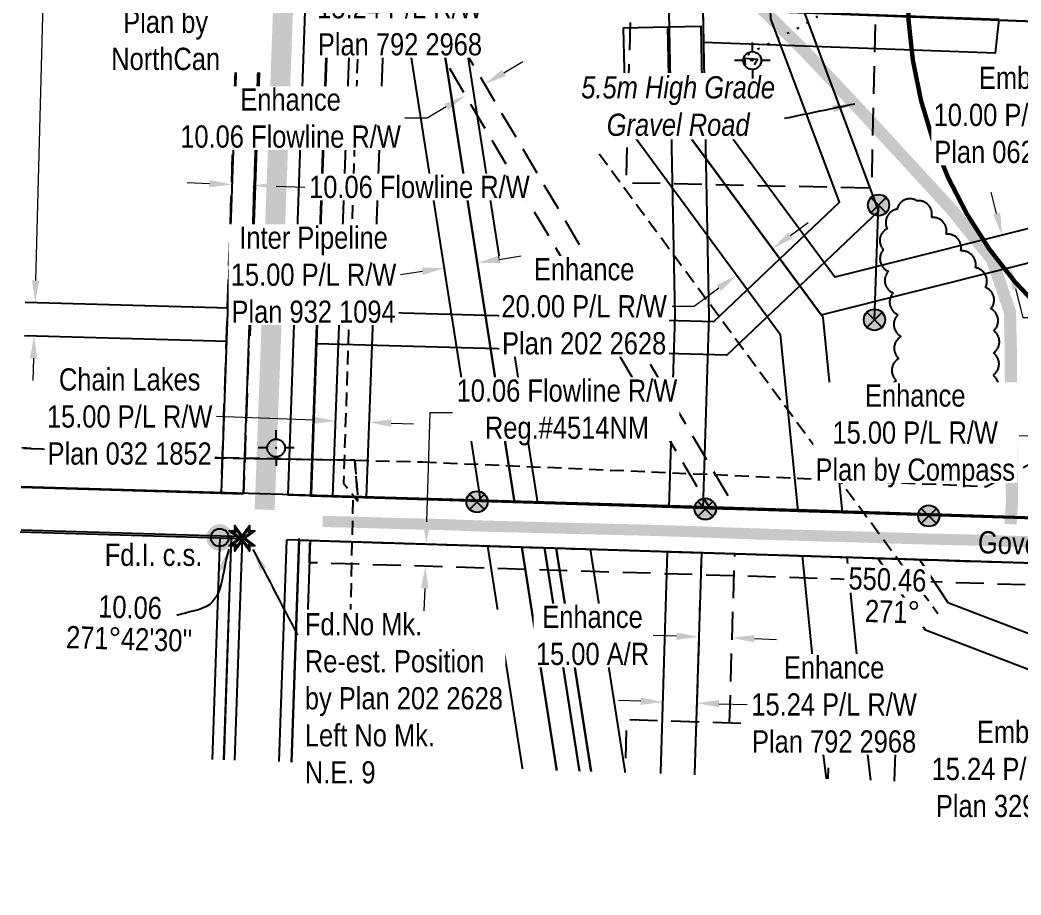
# Model space of a CAD drawing. Extents: x 337584 to 348172, y 5811293 to 5815472.
# Drawn here: x 337596.8 to 338047.3, y 5811838.6 to 5812232.4 of the extents above; entities that cross this region are included whole.
import ezdxf
from ezdxf.enums import TextEntityAlignment as Align

# ---------------------------------------------------------------- set-up
doc = ezdxf.new("R2010")
doc.units = 0
doc.header["$LTSCALE"] = 5
doc.header["$PDSIZE"] = 0.5
for name, pattern in [('0', [1, 1, 0]), ('foc-ACCESSROAD', [3.75, 2.5, -1.25]), ('foc-BUFFER', [16.75, 15, -1.75]), ('foc-DOT', [1, 0.2, -0.8]), ('foc-FLOWLINE', [3.75, 2.5, -1.25]), ('POWERLINE5', [7.8, 2.4, -0.6, 0.6, -0.6, 0.6, -0.6, 2.4]), ('UG_PIPE', [1.875, 1.25, -0.625])]:
    doc.linetypes.add(name, pattern=pattern)
doc.layers.get('Defpoints').update_dxf_attribs({"color": 9})
for name, color, linetype in [('ABADATA-DRILL', 8, 'foc-DOT'), ('AS-FENCE', 48, 'foc-FENCE'), ('AS-PIPE-UG', 44, 'UG_PIPE'), ('AS-POWER', 104, 'foc-POWER'), ('AS-POWER-EXISTING', 72, 'POWERLINE5'), ('AS-ROADS', 254, 'Continuous'), ('AS-TELEPHONE', 224, 'foc-TEL'), ('AS-TELUS', 224, 'foc-TEL'), ('AUX-BUFFER', 7, 'foc-BUFFER'), ('C-AR', 13, 'foc-ACCESSROAD'), ('C-FLOWLINE', 13, 'foc-FLOWLINE'), ('C-RW', 13, 'Continuous'), ('C-WS', 13, 'foc-ACCESSROAD'), ('F-FLOWLINE', 190, 'foc-FLOWLINE'), ('F-RW', 190, 'Continuous'), ('F-WS-S', 190, 'Continuous'), ('L-BD', 7, 'Continuous'), ('L-MON', 1, 'Continuous'), ('L-MON-T', 1, 'Continuous'), ('L-ROAD-T', 7, 'Continuous'), ('L-SEC', 7, 'Continuous'), ('L-TITLEDB', 4, 'Continuous'), ('T-BUSH', 110, '0')]:
    doc.layers.add(name, color=color, linetype=linetype)
for name, color, linetype, lineweight in [('C-AR-T', 13, 'Continuous', 9), ('C-FLOWLINE-T', 13, 'Continuous', 9), ('C-RW-T', 13, 'Continuous', 9), ('F-FLOWLINE-T', 190, 'Continuous', 9), ('F-RW-T', 190, 'Continuous', 9), ('T-TEXT', 48, 'Continuous', 18)]:
    doc.layers.add(name, color=color, linetype=linetype, lineweight=lineweight)
doc.layers.add('locations_84f590c8-2a82-4', color=7, linetype='Continuous', plot=False)
doc.styles.add('80CG', font='ARIALN.TTF', dxfattribs={"height": 10})
doc.styles.add('80L', font='ARIALN.TTF', dxfattribs={"height": 10})
doc.styles.add('foc-LtypeFont', font='ARIALN.TTF', dxfattribs={"height": 7.35})
doc.styles.add('MtXpl_Arial_Narrow', font='ARIALNI.TTF')
doc.linetypes.add('foc-FENCE', pattern='A,10,-1,["X",foc-LtypeFont,S=0.2,R=0,X=-0.625,Y=-0.75],-1.24', length=12.24)
doc.linetypes.add('foc-POWER', pattern='A,6,-1,["P",foc-LtypeFont,S=0.2,R=0,X=-0.625,Y=-0.75],-1.24,4', length=12.24)
doc.linetypes.add('foc-POWER-NOLINE', pattern='A,0,-4,["P",foc-LtypeFont,S=0.2,R=0,X=-0.625,Y=-0.75],-8.24', length=12.24)
doc.linetypes.add('foc-TEL', pattern='A,2,-1,["T",foc-LtypeFont,S=0.2,R=0,X=-0.425,Y=-0.75],-1.24,8', length=12.24)
doc.linetypes.add('foc-TEL-NOLINE', pattern='A,0,-2,["T",foc-LtypeFont,S=0.2,R=0,X=-0.425,Y=-0.75],-10.24', length=12.24)
doc.dimstyles.new('Compass 5 000', dxfattribs={"dimscale": 5, "dimtxt": 9, "dimasz": 2, "dimexe": 0.2, "dimexo": 0.0625, "dimgap": 0.5, "dimtad": 0, "dimtih": 1, "dimtoh": 1, "dimzin": 0, "dimdsep": 46, "dimtxsty": '80CG', "dimcen": 0.1, "dimse1": 1, "dimse2": 1, "dimclrd": 256, "dimclrt": 256, "dimaunit": 1, "dimadec": 4, "dimazin": 0, "dimtfac": 0.06, "dimtofl": 0, "dimtmove": 0, "dimatfit": 1, "dimfxl": 0.2, "dimtolj": 1, "dimtzin": 0, "dimlwd": -1, "dimarcsym": 0})

# ---------------------------------------------------------------- blocks, each defined once
blk = doc.blocks.new('POWERPOLE')
h = blk.add_hatch(color=255)
edge = h.paths.add_edge_path()
edge.add_arc((0, 0), 0.96, 0, 360)
at = {"linetype": 'Continuous'}
for p, q in [((0.679, -0.679), (-0.679, 0.679)), ((-0.679, -0.679), (0.679, 0.679))]:
    blk.add_line(p, q, dxfattribs=at)
blk.add_circle((0, 0), 0.96, dxfattribs=at)
blk = doc.blocks.new('*D389')
at = {"layer": 'C-AR-T', "transparency": 16777216}
for p, q in [((337892.32, 5811955.01), (337881.76, 5811955.34)), ((337927.3, 5811953.93), (337937.3, 5811953.62))]:
    blk.add_line(p, q, dxfattribs=at)
for points in [[(337892.37, 5811956.68), (337892.27, 5811953.35), (337902.32, 5811954.7)], [(337927.36, 5811955.6), (337927.25, 5811952.26), (337917.31, 5811954.24)]]:
    blk.add_solid(points, dxfattribs=at)
at = {"layer": 'Defpoints', "color": 0, "transparency": 16777216}
for p in [(337917.31, 5811954.24), (337902.02, 5811945.09), (337917.01, 5811944.62)]:
    blk.add_point(p, dxfattribs=at)
at = {"layer": 'C-AR-T', "transparency": 16777216, "insert": (337854.47, 5811955.34), "char_height": 10, "attachment_point": 5, "style": '80CG', "bg_fill": 3, "box_fill_scale": 1.1, "bg_fill_color": 256, "bg_fill_true_color": 13158600, "bg_fill_transparency": 0}
blk.add_mtext('\\A1;Enhance\\P15.00 A/R', dxfattribs=at)
blk = doc.blocks.new('*D392')
at = {"layer": 'C-FLOWLINE-T', "transparency": 16777216}
for p, q in [((337814.53, 5812208.58), (337823.14, 5812213.68)), ((337788.66, 5812193.28), (337780.05, 5812188.19)), ((337780.05, 5812188.19), (337770.05, 5812188.19))]:
    blk.add_line(p, q, dxfattribs=at)
for points in [[(337813.69, 5812210.02), (337815.38, 5812207.15), (337805.93, 5812203.49)], [(337787.81, 5812194.72), (337789.51, 5812191.85), (337797.27, 5812198.37)]]:
    blk.add_solid(points, dxfattribs=at)
at = {"layer": 'Defpoints', "color": 0, "transparency": 16777216}
for p in [(337797.27, 5812198.37), (337821.45, 5812177.24), (337812.79, 5812172.12)]:
    blk.add_point(p, dxfattribs=at)
at = {"layer": 'C-FLOWLINE-T', "transparency": 16777216, "insert": (337718.56, 5812188.19), "char_height": 10, "attachment_point": 5, "style": '80CG', "bg_fill": 3, "box_fill_scale": 1.1, "bg_fill_color": 256, "bg_fill_true_color": 13158600, "bg_fill_transparency": 0}
blk.add_mtext('\\A1;Enhance\\P10.06 Flowline R/W', dxfattribs=at)
blk = doc.blocks.new('*D401')
at = {"layer": 'C-RW-T', "transparency": 16777216}
for p, q in [((337878.83, 5812239.49), (337806.88, 5812238.05)), ((337914.03, 5812240.19), (337924.03, 5812240.39))]:
    blk.add_line(p, q, dxfattribs=at)
for points in [[(337878.8, 5812241.15), (337878.86, 5812237.82), (337888.83, 5812239.69)], [(337914, 5812241.86), (337914.06, 5812238.52), (337904.03, 5812239.99)]]:
    blk.add_solid(points, dxfattribs=at)
at = {"layer": 'Defpoints', "color": 0, "transparency": 16777216}
for p in [(337888.83, 5812239.69), (337890.76, 5812143.4), (337905.96, 5812143.7)]:
    blk.add_point(p, dxfattribs=at)
at = {"layer": 'C-RW-T', "transparency": 16777216, "insert": (337767.8, 5812238.05), "char_height": 10, "attachment_point": 5, "style": '80CG', "bg_fill": 3, "box_fill_scale": 1.1, "bg_fill_color": 256, "bg_fill_true_color": 13158600, "bg_fill_transparency": 0}
blk.add_mtext('\\A1;Enhance\\P15.24 P/L R/W\\PPlan 792 2968', dxfattribs=at)
blk = doc.blocks.new('*D402')
at = {"layer": 'C-RW-T', "transparency": 16777216}
for p, q in [((337943.5, 5812135.35), (337951.55, 5812141.29)), ((337911.31, 5812111.62), (337900.24, 5812103.47)), ((337900.24, 5812103.47), (337890.24, 5812103.47))]:
    blk.add_line(p, q, dxfattribs=at)
for points in [[(337942.51, 5812136.69), (337944.49, 5812134.01), (337935.45, 5812129.42)], [(337910.32, 5812112.96), (337912.3, 5812110.28), (337919.36, 5812117.55)]]:
    blk.add_solid(points, dxfattribs=at)
at = {"layer": 'Defpoints', "color": 0, "transparency": 16777216}
for p in [(337930.74, 5812135.8), (337935.45, 5812129.42), (337914.65, 5812123.94)]:
    blk.add_point(p, dxfattribs=at)
at = {"layer": 'C-RW-T', "transparency": 16777216, "insert": (337850.7, 5812103.47), "char_height": 10, "attachment_point": 5, "style": '80CG', "bg_fill": 3, "box_fill_scale": 1.1, "bg_fill_color": 256, "bg_fill_true_color": 13158600, "bg_fill_transparency": 0}
blk.add_mtext('\\A1;Enhance\\P20.00 P/L R/W\\PPlan 202 2628', dxfattribs=at)
blk = doc.blocks.new('*D403')
at = {"layer": 'C-RW-T', "transparency": 16777216}
for p, q in [((337876.17, 5811925.74), (337866.17, 5811926.05)), ((337911.39, 5811924.64), (337924.11, 5811924.25))]:
    blk.add_line(p, q, dxfattribs=at)
for points in [[(337876.22, 5811927.41), (337876.12, 5811924.07), (337886.16, 5811925.43)], [(337911.45, 5811926.31), (337911.34, 5811922.98), (337901.4, 5811924.95)]]:
    blk.add_solid(points, dxfattribs=at)
at = {"layer": 'Defpoints', "color": 0, "transparency": 16777216}
for p in [(337886.16, 5811925.43), (337884.6, 5811875.09), (337899.83, 5811874.61)]:
    blk.add_point(p, dxfattribs=at)
at = {"layer": 'C-RW-T', "transparency": 16777216, "insert": (337963.2, 5811924.25), "char_height": 10, "attachment_point": 5, "style": '80CG', "bg_fill": 3, "box_fill_scale": 1.1, "bg_fill_color": 256, "bg_fill_true_color": 13158600, "bg_fill_transparency": 0}
blk.add_mtext('\\A1;Enhance\\P15.24 P/L R/W\\PPlan 792 2968', dxfattribs=at)
blk = doc.blocks.new('*D405')
at = {"layer": 'C-RW-T', "transparency": 16777216}
for p, q in [((338036.34, 5812145.26), (338033.9, 5812154.96)), ((338044.86, 5812111.32), (338048.1, 5812098.41)), ((338048.1, 5812098.41), (338058.1, 5812098.41))]:
    blk.add_line(p, q, dxfattribs=at)
for points in [[(338037.96, 5812145.67), (338034.72, 5812144.86), (338038.77, 5812135.56)], [(338046.48, 5812111.73), (338043.25, 5812110.91), (338042.43, 5812121.02)]]:
    blk.add_solid(points, dxfattribs=at)
at = {"layer": 'Defpoints', "color": 0, "transparency": 16777216}
for p in [(338038.77, 5812135.56), (338045.71, 5812137.31), (338049.36, 5812122.76)]:
    blk.add_point(p, dxfattribs=at)
at = {"layer": 'C-RW-T', "transparency": 16777216, "insert": (338104.83, 5812098.41), "char_height": 10, "attachment_point": 5, "style": '80CG', "bg_fill": 3, "box_fill_scale": 1.1, "bg_fill_color": 256, "bg_fill_true_color": 13158600, "bg_fill_transparency": 0}
blk.add_mtext('\\A1;Enhance\\P15.00 P/L R/W\\PPlan by Compass', dxfattribs=at)
blk = doc.blocks.new('*D410')
at = {"layer": 'Defpoints', "color": 0, "transparency": 16777216}
for p in [(337777.24, 5811996.62), (337779.57, 5811996.55), (337776.92, 5811986.57)]:
    blk.add_point(p, dxfattribs=at)
at = {"layer": 'F-FLOWLINE-T', "transparency": 16777216}
for p, q in [((337779.89, 5812006.54), (337781.46, 5812055.73)), ((337781.46, 5812055.73), (337791.46, 5812055.73)), ((337778.93, 5811976.5), (337778.61, 5811966.5))]:
    blk.add_line(p, q, dxfattribs=at)
for points in [[(337778.23, 5812006.6), (337781.56, 5812006.49), (337779.57, 5811996.55)], [(337777.27, 5811976.55), (337780.6, 5811976.45), (337779.25, 5811986.49)]]:
    blk.add_solid(points, dxfattribs=at)
at = {"layer": 'F-FLOWLINE-T', "transparency": 16777216, "insert": (337842.96, 5812055.73), "char_height": 10, "attachment_point": 5, "style": '80CG', "bg_fill": 3, "box_fill_scale": 1.1, "bg_fill_color": 256, "bg_fill_true_color": 13158600, "bg_fill_transparency": 0}
blk.add_mtext('\\A1;10.06 Flowline R/W\\PReg.#4514NM', dxfattribs=at)
blk = doc.blocks.new('*D411')
at = {"layer": 'Defpoints', "color": 0, "transparency": 16777216}
for p in [(337692.05, 5812158.35), (337691.4, 5812139.84), (337701.45, 5812139.49)]:
    blk.add_point(p, dxfattribs=at)
at = {"layer": 'F-FLOWLINE-T', "transparency": 16777216}
for p, q in [((337682.05, 5812158.7), (337672.06, 5812159.05)), ((337712.1, 5812157.64), (337725.05, 5812157.19))]:
    blk.add_line(p, q, dxfattribs=at)
for points in [[(337682.11, 5812160.36), (337682, 5812157.03), (337692.05, 5812158.35)], [(337712.15, 5812159.31), (337712.04, 5812155.98), (337702.1, 5812157.99)]]:
    blk.add_solid(points, dxfattribs=at)
at = {"layer": 'F-FLOWLINE-T', "transparency": 16777216, "insert": (337776.55, 5812157.19), "char_height": 10, "attachment_point": 5, "style": '80CG', "bg_fill": 3, "box_fill_scale": 1.1, "bg_fill_color": 256, "bg_fill_true_color": 13158600, "bg_fill_transparency": 0}
blk.add_mtext('\\A1;10.06 Flowline R/W', dxfattribs=at)
blk = doc.blocks.new('*D412')
at = {"layer": 'C-RW-T', "transparency": 16777216}
for p, q in [((338071.86, 5812044.35), (338046.44, 5812045.18)), ((338106.84, 5812043.21), (338116.83, 5812042.89))]:
    blk.add_line(p, q, dxfattribs=at)
for points in [[(338071.91, 5812046.02), (338071.8, 5812042.68), (338081.85, 5812044.03)], [(338106.89, 5812044.88), (338106.78, 5812041.55), (338096.84, 5812043.54)]]:
    blk.add_solid(points, dxfattribs=at)
at = {"layer": 'Defpoints', "color": 0, "transparency": 16777216}
for p in [(338083.93, 5812107.96), (338098.92, 5812107.47), (338081.85, 5812044.03)]:
    blk.add_point(p, dxfattribs=at)
at = {"layer": 'C-RW-T', "transparency": 16777216, "insert": (337999.71, 5812045.18), "char_height": 10, "attachment_point": 5, "style": '80CG', "bg_fill": 3, "box_fill_scale": 1.1, "bg_fill_color": 256, "bg_fill_true_color": 13158600, "bg_fill_transparency": 0}
blk.add_mtext('\\A1;Enhance\\P15.00 P/L R/W\\PPlan by Compass', dxfattribs=at)
blk = doc.blocks.new('*D413')
at = {"layer": 'Defpoints', "color": 0, "transparency": 16777216}
for p in [(337744.47, 5812201.78), (337759.47, 5812201.23), (337753.9, 5812051.31)]:
    blk.add_point(p, dxfattribs=at)
at = {"layer": 'F-RW-T', "transparency": 16777216}
for p, q in [((337728.91, 5812052.24), (337685.24, 5812053.86)), ((337763.89, 5812050.94), (337773.89, 5812050.57))]:
    blk.add_line(p, q, dxfattribs=at)
for points in [[(337728.97, 5812053.9), (337728.85, 5812050.57), (337738.9, 5812051.87)], [(337763.95, 5812052.6), (337763.83, 5812049.27), (337753.9, 5812051.31)]]:
    blk.add_solid(points, dxfattribs=at)
at = {"layer": 'F-RW-T', "transparency": 16777216, "insert": (337646.15, 5812053.86), "char_height": 10, "attachment_point": 5, "style": '80CG', "bg_fill": 3, "box_fill_scale": 1.1, "bg_fill_color": 256, "bg_fill_true_color": 13158600, "bg_fill_transparency": 0}
blk.add_mtext('\\A1;Chain Lakes\\P15.00 P/L R/W\\PPlan 032 1852', dxfattribs=at)
blk = doc.blocks.new('*D425')
at = {"layer": 'Defpoints', "color": 0, "transparency": 16777216}
for p in [(337857.47, 5812098.16), (337603.16, 5812090.13), (337857.06, 5812083.17)]:
    blk.add_point(p, dxfattribs=at)
at = {"layer": 'F-RW-T', "transparency": 16777216}
for p, q in [((337603.84, 5812115.12), (337607.26, 5812239.82)), ((337607.26, 5812239.82), (337617.26, 5812239.82)), ((337602.88, 5812080.14), (337602.61, 5812070.14))]:
    blk.add_line(p, q, dxfattribs=at)
for points in [[(337602.18, 5812115.17), (337605.51, 5812115.08), (337603.57, 5812105.13)], [(337601.22, 5812080.18), (337604.55, 5812080.09), (337603.16, 5812090.13)]]:
    blk.add_solid(points, dxfattribs=at)
at = {"layer": 'F-RW-T', "transparency": 16777216, "insert": (337662.35, 5812239.82), "char_height": 10, "attachment_point": 5, "style": '80CG', "bg_fill": 3, "box_fill_scale": 1.1, "bg_fill_color": 256, "bg_fill_true_color": 13158600, "bg_fill_transparency": 0}
blk.add_mtext('\\A1;Ember{\\fArial Narrow|b0|i1|c0|p34; (60972-4)}\\P15.00 P/L R/W\\PPlan by\\PNorthCan', dxfattribs=at)
blk = doc.blocks.new('*D428')
at = {"layer": 'Defpoints', "color": 0, "transparency": 16777216}
for p in [(338108.35, 5811934.24), (338134.75, 5811924.14), (338129.31, 5811909.91)]:
    blk.add_point(p, dxfattribs=at)
at = {"layer": 'F-RW-T', "transparency": 16777216}
for p, q in [((338111.92, 5811943.58), (338115.49, 5811952.92)), ((338099.33, 5811910.67), (338093.43, 5811895.22)), ((338093.43, 5811895.22), (338083.43, 5811895.22))]:
    blk.add_line(p, q, dxfattribs=at)
for points in [[(338110.36, 5811944.17), (338113.48, 5811942.98), (338108.35, 5811934.24)], [(338097.78, 5811911.26), (338100.89, 5811910.07), (338102.91, 5811920.01)]]:
    blk.add_solid(points, dxfattribs=at)
at = {"layer": 'F-RW-T', "transparency": 16777216, "insert": (338044.34, 5811895.22), "char_height": 10, "attachment_point": 5, "style": '80CG', "bg_fill": 3, "box_fill_scale": 1.1, "bg_fill_color": 256, "bg_fill_true_color": 13158600, "bg_fill_transparency": 0}
blk.add_mtext('\\A1;Ember\\P15.24 P/L R/W\\PPlan 3291 RS', dxfattribs=at)
blk = doc.blocks.new('*D431')
at = {"layer": 'Defpoints', "color": 0, "transparency": 16777216}
for p in [(337787.77, 5812120.78), (337812.04, 5812062.76), (337797.21, 5812060.44)]:
    blk.add_point(p, dxfattribs=at)
at = {"layer": 'F-RW-T', "transparency": 16777216}
for p, q in [((337812.49, 5812124.64), (337822.37, 5812126.19)), ((337777.89, 5812119.23), (337768.01, 5812117.69))]:
    blk.add_line(p, q, dxfattribs=at)
for points in [[(337812.23, 5812126.29), (337812.74, 5812123), (337802.61, 5812123.1)], [(337777.64, 5812120.88), (337778.15, 5812117.59), (337787.77, 5812120.78)]]:
    blk.add_solid(points, dxfattribs=at)
at = {"layer": 'F-RW-T', "transparency": 16777216, "insert": (337728.93, 5812117.69), "char_height": 10, "attachment_point": 5, "style": '80CG', "bg_fill": 3, "box_fill_scale": 1.1, "bg_fill_color": 256, "bg_fill_true_color": 13158600, "bg_fill_transparency": 0}
blk.add_mtext('\\A1;Inter Pipeline\\P15.00 P/L R/W\\PPlan 932 1094', dxfattribs=at)
blk = doc.blocks.new('*D433')
at = {"layer": 'Defpoints', "color": 0, "transparency": 16777216}
for p in [(338123.55, 5812220.76), (338114.38, 5812216.87), (338121.12, 5812200.99)]:
    blk.add_point(p, dxfattribs=at)
at = {"layer": 'F-RW-T', "transparency": 16777216}
for p, q in [((338139.5, 5812208.79), (338148.7, 5812212.7)), ((338111.92, 5812197.08), (338094.33, 5812189.61)), ((338094.33, 5812189.61), (338084.33, 5812189.61))]:
    blk.add_line(p, q, dxfattribs=at)
for points in [[(338138.84, 5812210.33), (338140.15, 5812207.26), (338130.29, 5812204.88)], [(338111.27, 5812198.61), (338112.57, 5812195.55), (338121.12, 5812200.99)]]:
    blk.add_solid(points, dxfattribs=at)
at = {"layer": 'F-RW-T', "transparency": 16777216, "insert": (338045.24, 5812189.61), "char_height": 10, "attachment_point": 5, "style": '80CG', "bg_fill": 3, "box_fill_scale": 1.1, "bg_fill_color": 256, "bg_fill_true_color": 13158600, "bg_fill_transparency": 0}
blk.add_mtext('\\A1;Ember\\P10.00 P/L R/W\\PPlan 062 2266', dxfattribs=at)
blk = doc.blocks.new('fdia')
at = {"color": 255, "const_width": 1}
blk.add_lwpolyline([(-0.5, 0, 1), (0.5, 0, 1)], format="xyb", close=True, dxfattribs=at)
blk = doc.blocks.new('Fdiaa')
blk.add_blockref('fdia', (0, 0))
blk = doc.blocks.new('fdib')
at = {"color": 1, "const_width": 1.6}
blk.add_lwpolyline([(-0.4, 0, 1), (0.4, 0, 1)], format="xyb", close=True, dxfattribs=at)
at = {"color": 1}
blk.add_circle((0, 0), 0.8, dxfattribs=at)
blk = doc.blocks.new('Fdibb')
blk.add_blockref('fdib', (0, 0))
blk = doc.blocks.new('fdicc')
for name in ['Fdibb', 'Fdiaa']:
    blk.add_blockref(name, (0, 0))
blk = doc.blocks.new('FDI')
blk.add_blockref('fdicc', (0, 0))
blk = doc.blocks.new('Gabd')
for p, q in [((0, 0.808), (0, 1.616)), ((-0.808, 0), (-1.616, 0)), ((1.616, 0), (0.808, 0)), ((0, -0.808), (0, -1.616))]:
    blk.add_line(p, q)
blk.add_circle((0, 0), 0.8)
blk = doc.blocks.new('TEMP')
h = blk.add_hatch(color=255)
h.dxf.hatch_style = 1
h.paths.add_polyline_path([(0, 0.251), (-0.666, 1.152), (-0.666, 0.666), (-1.152, 0.666), (-0.251, 0), (-1.152, -0.666), (-0.666, -0.666), (-0.666, -1.152), (0, -0.251), (0.666, -1.152), (0.666, -0.666), (1.152, -0.666), (0.251, 0), (1.152, 0.666), (0.666, 0.666), (0.666, 1.152)])
h.paths.add_polyline_path([(0.566, 0.849), (0.566, 0.566), (0.849, 0.566), (0.083, 0), (0.849, -0.566), (0.566, -0.566), (0.566, -0.849), (0, -0.083), (-0.566, -0.849), (-0.566, -0.566), (-0.849, -0.566), (-0.083, 0), (-0.849, 0.566), (-0.566, 0.566), (-0.566, 0.849), (0, 0.083)], flags=16)
h = blk.add_hatch(color=1)
h.dxf.hatch_style = 1
h.paths.add_polyline_path([(0, 0.083), (-0.566, 0.849), (-0.566, 0.566), (-0.849, 0.566), (-0.083, 0), (-0.849, -0.566), (-0.566, -0.566), (-0.566, -0.849), (0, -0.083), (0.566, -0.849), (0.566, -0.566), (0.849, -0.566), (0.083, 0), (0.849, 0.566), (0.566, 0.566), (0.566, 0.849)])
at = {"color": 1}
for p, q in [((-0.083, 0), (0.083, 0)), ((0, 0.083), (0, -0.083))]:
    blk.add_line(p, q, dxfattribs=at)
at = {"color": 255, "flags": 128}
blk.add_lwpolyline([(-0.251, 0), (-1.152, 0.666), (-0.666, 0.666), (-0.666, 1.152), (0, 0.251), (0.666, 1.152), (0.666, 0.666), (1.152, 0.666), (0.251, 0), (1.152, -0.666), (0.666, -0.666), (0.666, -1.152), (0, -0.251), (-0.666, -1.152), (-0.666, -0.666), (-1.152, -0.666)], close=True, dxfattribs=at)
at = {"color": 1, "flags": 128}
blk.add_lwpolyline([(-0.083, 0), (-0.849, 0.566), (-0.566, 0.566), (-0.566, 0.849), (0, 0.083), (0.566, 0.849), (0.566, 0.566), (0.849, 0.566), (0.083, 0), (0.849, -0.566), (0.566, -0.566), (0.566, -0.849), (0, -0.083), (-0.566, -0.849), (-0.566, -0.566), (-0.849, -0.566)], close=True, dxfattribs=at)

msp = doc.modelspace()

# ---------------------------------------------------------------- linework, layer by layer
at = {"layer": 'ABADATA-DRILL', "flags": 128}
msp.add_lwpolyline([(337926.407, 5812214.135), (337920.827, 5812214.229), (337920.971, 5812214.324), (337921.586, 5812214.794), (337924.568, 5812216.917), (337927.088, 5812218.395), (337930.171, 5812219.954), (337933.806, 5812221.865), (337937.904, 5812224.161), (337942.585, 5812226.538), (337947.652, 5812229.092), (337952.979, 5812232.238), (337958.686, 5812236.002), (337964.593, 5812240.359), (337970.68, 5812245.311), (337976.82, 5812250.672), (337983.17, 5812256.335), (337989.641, 5812262.005), (337995.797, 5812267.555), (338002.364, 5812273.712), (338009.293, 5812280.247), (338016.403, 5812286.796), (338023.659, 5812292.92), (338028.947, 5812297.027), (338033.228, 5812300.308), (338036.39, 5812302.745), (338040.353, 5812305.786), (338044.353, 5812308.766), (338048.431, 5812311.653), (338052.565, 5812314.458), (338056.757, 5812317.181), (338060.968, 5812319.864), (338065.208, 5812322.525), (338069.457, 5812325.157), (338073.725, 5812327.757), (338078.022, 5812330.307), (338082.356, 5812332.795), (338086.738, 5812335.202), (338091.158, 5812337.537), (338095.615, 5812339.812), (338100.1, 5812342.005), (338104.623, 5812344.137), (338109.173, 5812346.198), (338113.761, 5812348.188), (338123.003, 5812352.015), (338127.665, 5812353.822), (338132.364, 5812355.528), (338137.08, 5812357.153), (338141.843, 5812358.687), (338146.632, 5812360.11), (338151.44, 5812361.462), (338156.274, 5812362.733), (338161.135, 5812363.903), (338166.023, 5812364.963), (338170.929, 5812365.961), (338175.832, 5812366.9), (338180.754, 5812367.778), (338185.684, 5812368.606), (338190.631, 5812369.333), (338195.585, 5812369.99), (338200.556, 5812370.557), (338214.518, 5812371.577)], dxfattribs=at)
at = {"layer": 'AS-FENCE', "flags": 128}
msp.add_lwpolyline([(337927.433, 5812212.168), (337928.729, 5812214.591), (337922.876, 5812215.028), (337923.1, 5812212.257)], dxfattribs=at)
at = {"layer": 'AS-PIPE-UG', "flags": 128}
for points in [[(337840.874, 5812425.099), (337755.322, 5812419.463), (337742.379, 5812023.908), (337748.829, 5812015.789), (337747.535, 5812034.2), (337664.637, 5812035.692), (337597.653, 5812039.756)], [(337857.491, 5812172.187), (338009.904, 5811965.302)], [(337744.246, 5811897.6), (337746.777, 5812018.373)]]:
    msp.add_lwpolyline(points, dxfattribs=at)
at = {"layer": 'AS-PIPE-UG'}
for points in [[(337747.535, 5812034.2), (337778.047, 5812033.492), (338031.603, 5812022.427), (338197.331, 5812108.029), (338273.424, 5812147.333), (338501.487, 5812134.067), (338631.28, 5812196.562)], [(337598.556, 5812039.701), (337664.637, 5812035.692), (337747.535, 5812034.2), (337748.829, 5812015.789)]]:
    msp.add_lwpolyline(points, dxfattribs=at)
at = {"layer": 'AS-POWER'}
msp.add_line((337981.375, 5812097.441), (337983.195, 5812149.043), dxfattribs=at)
at = {"layer": 'AS-POWER', "linetype": 'foc-POWER-NOLINE', "flags": 128}
for points in [[(337728.041, 5812018.975), (337759.797, 5812922.938)], [(337597.257, 5812022.386), (337904.152, 5812013.341), (338624.367, 5811990.292)], [(337719.053, 5811898.394), (337722.498, 5811999.048)]]:
    msp.add_lwpolyline(points, dxfattribs=at)
at = {"layer": 'AS-ROADS', "flags": 128}
msp.add_lwpolyline([(337706.913, 5812011.958, 9, 9, 0), (337715.964, 5812258.658, 9, 9, 0), (337718.032, 5812311.523, 9, 9, 0), (337719.524, 5812364.147, 8.998, 8.998, 0), (337739.07, 5812922.795, 8.998, 8.998, 0)], format="xyseb", dxfattribs=at)
for points, const_width in [([(337717.921, 5812308.674), (337751.929, 5812309.223), (337760.897, 5812305.252), (337779.041, 5812291.503), (337792.48, 5812272.664), (337810.963, 5812262.434), (337882.939, 5812259.822), (337900.787, 5812256.105), (337925.472, 5812242.489), (337949.648, 5812218.69), (337981.245, 5812184.953), (338015.731, 5812147.458), (338034.261, 5812124.62), (338042.316, 5812101.147), (338042.753, 5812081.994), (338042.856, 5812051.657), (338043.287, 5812016.008), (338042.627, 5812005.42)], 5.5), ([(337732.992, 5812006.682), (337743.796, 5812006.464), (337754.439, 5812006.109), (337765.122, 5812005.799), (337775.631, 5812005.545), (337787.044, 5812005.266), (337797.586, 5812004.866), (337808.585, 5812004.49), (337819.952, 5812004.23), (337830.077, 5812003.975), (337840.576, 5812003.659), (337851.47, 5812003.414), (337862.681, 5812003.137), (337874.215, 5812002.885), (337885.975, 5812002.514), (337897.873, 5812002.158), (337909.868, 5812001.727), (337919.927, 5812001.366), (337929.987, 5812000.999), (337940.01, 5812000.665), (337952.029, 5812000.318), (337962.083, 5812000.045), (337972.169, 5811999.766), (337982.326, 5811999.44), (337992.478, 5811999.134), (338002.607, 5811998.839), (338012.736, 5811998.598), (338022.874, 5811998.379), (338033.062, 5811998.028), (338043.336, 5811997.766), (338053.733, 5811997.447)], 4.999)]:
    msp.add_lwpolyline(points, dxfattribs=dict(at, const_width=const_width))
at = {"layer": 'AS-TELEPHONE', "linetype": 'foc-TEL-NOLINE', "flags": 128}
for points in [[(337700.417, 5812090.211), (337725.994, 5812813.097)], [(337597.264, 5812002.863), (337697.22, 5811999.86)]]:
    msp.add_lwpolyline(points, dxfattribs=at)
at = {"layer": 'AS-TELUS', "linetype": 'foc-TEL-NOLINE', "flags": 128}
msp.add_lwpolyline([(337688.603, 5811899.353), (337692.047, 5812000.015)], dxfattribs=at)
at = {"layer": 'AUX-BUFFER', "color": 251, "linetype": 'foc-BUFFER', "const_width": 2, "flags": 128}
msp.add_lwpolyline([(338189.97, 5812044.961), (338204.959, 5812044.489, 0.4142136), (338411.102, 5812238.061, 0.4142136), (338217.53, 5812444.205), (338202.541, 5812444.676, 0.4142136), (337996.398, 5812251.104, 0.4142136)], format="xyb", close=True, dxfattribs=at)
at = {"layer": 'C-AR', "flags": 128}
msp.add_lwpolyline([(337916.121, 5811915.95), (337918.484, 5811992.106), (337903.491, 5811992.577), (337901.055, 5811914.035)], dxfattribs=at)
at = {"layer": 'C-FLOWLINE', "flags": 128}
msp.add_lwpolyline([(337907.259, 5812012.581), (337919.036, 5812012.211), (337738.527, 5812317.446), (337737.872, 5812298.793)], close=True, dxfattribs=at)
at = {"layer": 'C-RW', "flags": 128}
for points in [[(337797.798, 5812921.763), (337786.187, 5812407.416), (337932.906, 5812399.598), (337932.323, 5812389.557), (337786.002, 5812397.231), (337783.943, 5812308.263), (337829.635, 5812015.022), (337819.417, 5812015.344), (337773.854, 5812307.609), (337777.743, 5812478.996), (337781.32, 5812632.654), (337787.71, 5812922.082)], [(337838.326, 5811894.637), (337838.223, 5811895.294), (337822.6, 5811995.121), (337832.828, 5811994.799), (337848.452, 5811894.966), (337848.554, 5811894.314)], [(337848.539, 5811894.315), (337832.828, 5811994.799), (337838.097, 5811994.634), (337853.808, 5811894.149)], [(337885.159, 5811893.161), (337885.179, 5811893.79), (337888.258, 5811993.056), (337903.491, 5811992.577), (337900.412, 5811893.303), (337900.392, 5811892.681)], [(337979.797, 5811890.18), (337975.621, 5811924.552), (337969.039, 5811990.516), (337948.881, 5811991.15), (337955.746, 5811922.353), (337959.577, 5811890.817)]]:
    msp.add_lwpolyline(points, dxfattribs=at)
for points in [[(337888.902, 5812013.158), (337891.644, 5812099.096), (337888.292, 5812266.501), (337883.677, 5812321.481), (337898.843, 5812322.788), (337903.546, 5812267.301), (337906.875, 5812099.042), (337904.131, 5812012.68)], [(338037.449, 5812232.621), (337904.154, 5812237.407), (337904.451, 5812222.39), (338035.832, 5812217.672)], [(337946.867, 5812011.336), (337967.025, 5812010.702), (337958.268, 5812098.465), (337889.106, 5812192.289), (337888.308, 5812229.132), (337888.308, 5812229.132), (337868.318, 5812228.699), (337868.318, 5812228.699), (337869.252, 5812185.523), (337938.916, 5812091.019), (337946.867, 5812011.336)], [(337888.308, 5812229.132), (337889.106, 5812192.289), (337957.385, 5812099.663), (338339.473, 5812195.61), (338340.545, 5812211.341), (337963.488, 5812116.658), (337903.996, 5812197.363), (337903.302, 5812229.456)]]:
    msp.add_lwpolyline(points, close=True, dxfattribs=at)
at = {"layer": 'C-WS', "flags": 128}
msp.add_lwpolyline([(337872.3, 5812268.745), (337869.534, 5812159.228), (337980.17, 5812156.81), (337982.59, 5812266.672)], close=True, dxfattribs=at)
for points in [[(337990.393, 5811889.846), (337991.139, 5811913.578), (337869.784, 5811917.415), (337869.037, 5811893.669)], [(337961.156, 5811914.522), (337960.407, 5811890.791)]]:
    msp.add_lwpolyline(points, dxfattribs=at)
at = {"layer": 'F-FLOWLINE', "flags": 128}
msp.add_lwpolyline([(337697.449, 5812019.184), (337687.396, 5812019.5), (337696.292, 5812285.015), (337706.346, 5812284.736)], close=True, dxfattribs=at)
msp.add_lwpolyline([(338255.407, 5811971.729), (337727.029, 5811988.101), (337727.339, 5811998.117), (338302.485, 5811980.03), (338302.182, 5811970.279), (338281.204, 5811970.929)], dxfattribs=at)
at = {"layer": 'F-RW'}
msp.add_line((337686.693, 5811999.421), (337686.681, 5811999.436), dxfattribs=at)
at = {"layer": 'F-RW', "flags": 128}
for points in [[(337737.657, 5812017.929), (337753.081, 5812433.944), (337846.715, 5812440.243), (337847.768, 5812425.294), (337767.605, 5812419.895), (337752.648, 5812017.478)], [(337804.208, 5812015.822), (337758.687, 5812306.565), (337759.876, 5812352.375), (337830.137, 5812348.695), (337829.295, 5812333.693), (337774.538, 5812336.54), (337773.854, 5812307.609), (337819.417, 5812015.344)]]:
    msp.add_lwpolyline(points, close=True, dxfattribs=at)
for points in [[(337730.941, 5812101.632), (337909.097, 5812096.746), (337965.665, 5812150.319), (337934.764, 5812232.863), (337933.435, 5812268.068), (337945.397, 5812307.093), (337975.708, 5812328.356), (337984.322, 5812316.077), (337958.229, 5812297.771), (337948.52, 5812266.098), (337949.662, 5812235.852), (337983.199, 5812146.265), (337914.898, 5812081.582), (337730.415, 5812086.641)], [(337690.764, 5812102.734), (337599.148, 5812105.247)], [(337690.239, 5812087.743), (337598.805, 5812090.251)], [(337823.072, 5811895.117), (337822.968, 5811895.782), (337807.345, 5811995.601), (337822.6, 5811995.121), (337838.223, 5811895.294), (337838.326, 5811894.637)], [(337853.824, 5811894.148), (337853.722, 5811894.798), (337838.097, 5811994.634), (337853.351, 5811994.154), (337868.979, 5811894.309), (337869.079, 5811893.668)], [(338198.942, 5811883.277), (338197.611, 5811883.786), (338004.389, 5811957.685), (337983.023, 5811990.076), (338001.66, 5811989.49), (338014.407, 5811970.168), (338244.161, 5811882.296), (338245.424, 5811881.812)]]:
    msp.add_lwpolyline(points, dxfattribs=at)
at = {"layer": 'L-SEC'}
for p, q in [((337697.449, 5812019.184), (337725.596, 5812823.205)), ((337597.252, 5812022.18), (337697.449, 5812019.184)), ((337596.793, 5812002.068), (337696.745, 5811999.079)), ((337696.745, 5811999.079), (337693.344, 5811899.204)), ((337696.73, 5811999.125), (337698.02, 5811999.084)), ((337713.446, 5811898.571), (337716.848, 5811998.447)), ((338523.193, 5811973.09), (337716.848, 5811998.447)), ((337722.473, 5811998.315), (338523.192, 5811973.108))]:
    msp.add_line(p, q, dxfattribs=at)
msp.add_lwpolyline([(338624.366, 5811990.031), (337717.551, 5812018.547), (337749.225, 5812923.316)], dxfattribs=at)
at = {"layer": 'L-TITLEDB'}
msp.add_line((337686.693, 5811999.421), (337683.291, 5811899.521), dxfattribs=at)
at = {"layer": 'L-TITLEDB', "flags": 128}
for points in [[(337759.271, 5812922.998), (337727.597, 5812018.231)], [(337715.544, 5812823.557), (337687.396, 5812019.5)], [(337688.601, 5811899.353), (337692.02, 5811999.23)], [(337722.473, 5811998.303), (337719.053, 5811898.394)], [(337727.339, 5811998.117), (337723.931, 5811898.24)]]:
    msp.add_lwpolyline(points, dxfattribs=at)
for points in [[(337727.597, 5812018.231), (338120.74, 5812005.903), (338128.308, 5812228.923), (337899.314, 5812237.598), (337902.44, 5812321.85), (337898.335, 5812321.995), (337901.688, 5812416.326), (337741.697, 5812421.011)], [(338128.308, 5812228.923), (338134.472, 5812407.958), (337901.688, 5812416.326), (337898.335, 5812321.995), (337902.44, 5812321.85), (337899.314, 5812237.598)]]:
    msp.add_lwpolyline(points, close=True, dxfattribs=at)
at = {"layer": 'locations_84f590c8-2a82-4'}
for p in [(337926.407, 5812214.135), (337926.407, 5812214.135), (337712.032, 5812039.751)]:
    msp.add_point(p, dxfattribs=at)
at = {"layer": 'T-BUSH', "flags": 128}
msp.add_lwpolyline([(338029.573, 5812035.178, 0.5205671), (338034.23, 5812042.535, 0.5205671), (338034.401, 5812052.531, 0.5205671), (338034.571, 5812062.528, 0.5205671), (338034.741, 5812072.524, 0.5205671), (338034.912, 5812082.52, 0.5205671), (338035.061, 5812092.515, 0.5205671), (338033.79, 5812102.432, 0.5205671), (338031.304, 5812111.986, 0.5205671), (338026.781, 5812120.877, 0.5205671), (338020.211, 5812128.413, 0.5205671), (338013.641, 5812135.949, 0.5205671), (338007.071, 5812143.485, 0.5205671), (338000.501, 5812151.021, 0.5205671), (337991.546, 5812147.181, 0.5205671), (337987.132, 5812138.405, 0.5205671), (337985.438, 5812129.027, 0.5205671), (337987.61, 5812119.268, 0.5205671), (337989.782, 5812109.509, 0.5205671), (337991.953, 5812099.75, 0.5205671), (337993.369, 5812089.948, 0.5205671), (337992.318, 5812080.005, 0.5205671), (337991.268, 5812070.063, 0.5205671), (337990.218, 5812060.12, 0.5205671), (337989.168, 5812050.178, 0.5205671), (337989.591, 5812040.309, 0.5205671), (337996.762, 5812036.592, 0.5205671), (338006.753, 5812036.209, 0.5205671), (338016.743, 5812035.825, 0.5205671), (338028.628, 5812035.369, 0.5205671)], format="xyb", dxfattribs=at)

# ---------------------------------------------------------------- block references
at = {"layer": 'AS-POWER-EXISTING'}
for p, xscale, yscale, zscale in [((337983.195, 5812149.043), 4.999999999999956, 4.999999999999956, 4.999999999999956), ((337981.375, 5812097.441), 4.999999999999956, 4.999999999999956, 4.999999999999956), ((337802.476, 5812015.523), 4.999999999999927, 4.999999999999927, 4.999999999999927), ((337905.237, 5812012.324), 4.999999999999927, 4.999999999999927, 4.999999999999927), ((338005.821, 5812009.186), 4.999999999999927, 4.999999999999927, 4.999999999999927)]:
    msp.add_blockref('POWERPOLE', p, dxfattribs=dict(at, xscale=xscale, yscale=yscale, zscale=zscale))

# ---------------------------------------------------------------- texts
at = {"layer": 'L-BD', "style": '80L'}
for s, height, p in [('10.06', 9.9978, (337646.331, 5811968.067)), ("271°42'30''", 9.99782, (337645.906, 5811953.826))]:
    msp.add_text(s, height=height, rotation=358.2915, dxfattribs=at).set_placement(p, align=Align.MIDDLE)
at = {"layer": 'L-ROAD-T', "style": '80L'}
msp.add_text('Government Road Allowance', height=10, rotation=358.16611, dxfattribs=at).set_placement((338102.432, 5811995.043), align=Align.MIDDLE_CENTER)

# ---------------------------------------------------------------- leaders
at = {"layer": 'T-TEXT', "path_type": 1}
msp.add_leader([(337972.582, 5812194.568), (337940.831, 5812187.985)], dimstyle='Compass 5 000', dxfattribs=at)

# ---------------------------------------------------------------- next in the draw order: texts
at = {"layer": 'L-BD', "insert": (337987.378, 5811985.57), "char_height": 9.9978, "width": 35.85153, "attachment_point": 2, "rotation": 358.2033, "style": '80L', "bg_fill": 3, "box_fill_scale": 1.15, "bg_fill_color": 256, "bg_fill_true_color": 256, "bg_fill_transparency": 0}
msp.add_mtext('550.46', dxfattribs=at)
at = {"layer": 'L-MON-T', "char_height": 9.99782, "attachment_point": 1, "style": '80L', "bg_fill": 3, "box_fill_scale": 1.15, "bg_fill_color": 256, "bg_fill_true_color": 256, "bg_fill_transparency": 0}
for s, width, insert in [('\\pi2.33005;Fd.I. c.s.', 44.31954, (337632.585, 5811996.67)), ('Fd.No Mk.\\PRe-est. Position\\Pby Plan 202 2628\\PLeft No Mk.\\PN.E. 9', 88.7437, (337724.995, 5811965.427))]:
    msp.add_mtext_dynamic_manual_height_columns(s, width=width, gutter_width=49.989, heights=[0], dxfattribs=dict(at, insert=insert))

# ---------------------------------------------------------------- next in the draw order: dimensions: what is measured, and where the dimension line sits
at = {"layer": 'C-AR-T'}
dim = msp.add_linear_dim(base=(337917.309, 5811954.24), p1=(337902.018, 5811945.086), p2=(337917.011, 5811944.621), angle=358.2232, text='Enhance\\P15.00 A/R', dimstyle='Compass 5 000', override={"dimtxt": 10, "dimtfill": 1}, dxfattribs=at)
dim.commit()
dim.dimension.update_dxf_attribs({"geometry": '*D389', "text_midpoint": (337854.475, 5811955.343), "dimtype": 161})
at = {"layer": 'C-FLOWLINE-T'}
dim = msp.add_linear_dim(base=(337797.268, 5812198.372), p1=(337821.453, 5812177.243), p2=(337812.794, 5812172.121), angle=210.60306, text='Enhance\\P10.06 Flowline R/W', dimstyle='Compass 5 000', override={"dimtfill": 1}, dxfattribs=at)
dim.commit()
dim.dimension.update_dxf_attribs({"geometry": '*D392', "text_midpoint": (337718.56, 5812188.191), "dimtype": 161})
at = {"layer": 'C-RW-T', "color": 2}
dim = msp.add_linear_dim(base=(338038.774, 5812135.563), p1=(338049.362, 5812122.76), p2=(338045.71, 5812137.305), angle=104.09612, text='Enhance\\P15.00 P/L R/W\\PPlan by Compass', dimstyle='Compass 5 000', override={"dimtfill": 1}, dxfattribs=at)
dim.commit()
dim.dimension.update_dxf_attribs({"geometry": '*D405', "text_midpoint": (338104.833, 5812098.408), "dimtype": 161})
at = {"layer": 'F-RW-T'}
dim = msp.add_linear_dim(base=(338108.349, 5811934.239), p1=(338129.31, 5811909.908), p2=(338134.753, 5811924.14), angle=69.07009, text='Ember\\P15.24 P/L R/W\\PPlan 3291 RS', dimstyle='Compass 5 000', override={"dimtfill": 1}, dxfattribs=at)
dim.commit()
dim.dimension.update_dxf_attribs({"geometry": '*D428', "text_midpoint": (338044.34, 5811895.219), "dimtype": 161})

# ---------------------------------------------------------------- next in the draw order: texts
at = {"layer": 'L-BD', "insert": (337989.594, 5811971.069), "char_height": 9.9978, "width": 25.4511, "attachment_point": 2, "rotation": 358.201, "style": '80L', "bg_fill": 3, "box_fill_scale": 1.15, "bg_fill_color": 256, "bg_fill_true_color": 256, "bg_fill_transparency": 0}
msp.add_mtext('271°', dxfattribs=at)

# ---------------------------------------------------------------- next in the draw order: dimensions: what is measured, and where the dimension line sits
at = {"layer": 'C-RW-T'}
for base, p1, p2, angle, text, picture, middle in [((337888.829, 5812239.687), (337905.961, 5812143.704), (337890.757, 5812143.399), 181.1471, 'Enhance\\P15.24 P/L R/W\\PPlan 792 2968', '*D401', (337767.797, 5812238.046)), ((338081.852, 5812044.025), (338098.918, 5812107.47), (338083.929, 5812107.957), 178.13913, 'Enhance\\P15.00 P/L R/W\\PPlan by Compass', '*D412', (337999.715, 5812045.175))]:
    dim = msp.add_linear_dim(base=base, p1=p1, p2=p2, angle=angle, text=text, dimstyle='Compass 5 000', override={"dimtfill": 1}, dxfattribs=at)
    dim.commit()
    dim.dimension.update_dxf_attribs({"geometry": picture, "text_midpoint": middle, "dimtype": 161})
at = {"layer": 'F-RW-T', "color": 2}
dim = msp.add_linear_dim(base=(338121.124, 5812200.989), p1=(338123.547, 5812220.762), p2=(338114.379, 5812216.867), angle=203.01543, text='Ember\\P10.00 P/L R/W\\PPlan 062 2266', dimstyle='Compass 5 000', override={"dimtfill": 1}, dxfattribs=at)
dim.commit()
dim.dimension.update_dxf_attribs({"geometry": '*D433', "text_midpoint": (338045.243, 5812189.606), "dimtype": 161})

# ---------------------------------------------------------------- next in the draw order: leaders
at = {"layer": 'L-BD', "path_type": 1}
msp.add_leader([(337690.836, 5811994.18), (337682.154, 5811969.366), (337667.387, 5811964.404)], dimstyle='Compass 5 000', override={"dimgap": 0.5, "dimtad": 0}, dxfattribs=at)
at = {"layer": 'L-MON-T', "path_type": 1}
msp.add_leader([(337701.608, 5811994.089), (337721.743, 5811955.45)], dimstyle='Compass 5 000', override={"dimgap": 0.5, "dimtad": 0}, dxfattribs=at)

# ---------------------------------------------------------------- next in the draw order: dimensions: what is measured, and where the dimension line sits
at = {"layer": 'C-RW-T'}
for base, p1, p2, angle, text, picture, middle in [((337935.451, 5812129.419), (337914.65, 5812123.939), (337930.745, 5812135.803), 36.39577, 'Enhance\\P20.00 P/L R/W\\PPlan 202 2628', '*D402', (337850.703, 5812103.465)), ((337886.165, 5811925.429), (337899.83, 5811874.612), (337884.596, 5811875.087), 178.2147, 'Enhance\\P15.24 P/L R/W\\PPlan 792 2968', '*D403', (337963.195, 5811924.246))]:
    dim = msp.add_linear_dim(base=base, p1=p1, p2=p2, angle=angle, text=text, dimstyle='Compass 5 000', override={"dimtfill": 1}, dxfattribs=at)
    dim.commit()
    dim.dimension.update_dxf_attribs({"geometry": picture, "text_midpoint": middle, "dimtype": 161})

# ---------------------------------------------------------------- next in the draw order: dimensions: what is measured, and where the dimension line sits
at = {"layer": 'F-FLOWLINE-T'}
for base, p1, p2, angle, text, picture, middle in [((337692.048, 5812158.347), (337701.453, 5812139.49), (337691.399, 5812139.842), 177.99211, '10.06 Flowline R/W', '*D411', (337776.549, 5812157.19)), ((337779.573, 5811996.55), (337776.916, 5811986.569), (337777.237, 5811996.624), 88.17072, '10.06 Flowline R/W\\PReg.#4514NM', '*D410', (337842.957, 5812055.726))]:
    dim = msp.add_linear_dim(base=base, p1=p1, p2=p2, angle=angle, text=text, dimstyle='Compass 5 000', override={"dimtfill": 1}, dxfattribs=at)
    dim.commit()
    dim.dimension.update_dxf_attribs({"geometry": picture, "text_midpoint": middle, "dimtype": 161})

# ---------------------------------------------------------------- next in the draw order: dimensions: what is measured, and where the dimension line sits
at = {"layer": 'F-RW-T'}
dim = msp.add_linear_dim(base=(337753.9, 5812051.31), p1=(337744.471, 5812201.784), p2=(337759.468, 5812201.227), angle=357.8729, text='Chain Lakes\\P15.00 P/L R/W\\PPlan 032 1852', dimstyle='Compass 5 000', override={"dimtfill": 1}, dxfattribs=at)
dim.commit()
dim.dimension.update_dxf_attribs({"geometry": '*D413', "text_midpoint": (337646.152, 5812053.86), "dimtype": 161})

# ---------------------------------------------------------------- next in the draw order: block references
at = {"layer": 'F-WS-S', "xscale": 4.998911300000001, "yscale": 4.998911300000001, "zscale": 4.998911300000001}
msp.add_blockref('Gabd', (337712.032, 5812039.751), dxfattribs=at)
at = {"layer": 'L-MON', "xscale": 4.999999999999974, "yscale": 4.999999999999974, "zscale": 4.999999999999974}
msp.add_blockref('FDI', (337686.68, 5811999.406), dxfattribs=at)
at = {"layer": 'L-MON', "color": 6, "xscale": 4.998911300000001, "yscale": 4.998911300000001, "zscale": 4.998911300000001}
msp.add_blockref('TEMP', (337696.733, 5811999.106), dxfattribs=at)

# ---------------------------------------------------------------- next in the draw order: dimensions: what is measured, and where the dimension line sits
at = {"layer": 'F-RW-T'}
dim = msp.add_linear_dim(base=(337603.158, 5812090.131), p1=(337857.473, 5812098.162), p2=(337857.062, 5812083.168), angle=268.42902, text='Ember{\\fArial Narrow|b0|i1|c0|p34; (60972-4)}\\P15.00 P/L R/W\\PPlan by\\PNorthCan', dimstyle='Compass 5 000', override={"dimtfill": 1}, dxfattribs=at)
dim.commit()
dim.dimension.update_dxf_attribs({"geometry": '*D425', "text_midpoint": (337662.351, 5812239.818), "dimtype": 161})

# ---------------------------------------------------------------- next in the draw order: texts
at = {"layer": 'T-TEXT', "insert": (337893.013, 5812207.066), "char_height": 9.99775, "width": 87.65384, "attachment_point": 2, "line_spacing_factor": 1.010232, "style": 'MtXpl_Arial_Narrow', "bg_fill": 3, "box_fill_scale": 1.15, "bg_fill_color": 256, "bg_fill_true_color": 256, "bg_fill_transparency": 0}
msp.add_mtext('5.5m High Grade Gravel Road', dxfattribs=at)

# ---------------------------------------------------------------- next in the draw order: dimensions: what is measured, and where the dimension line sits
at = {"layer": 'F-RW-T'}
dim = msp.add_linear_dim(base=(337787.774, 5812120.779), p1=(337812.041, 5812062.762), p2=(337797.207, 5812060.443), angle=188.88604, text='Inter Pipeline\\P15.00 P/L R/W\\PPlan 932 1094', dimstyle='Compass 5 000', override={"dimtfill": 1}, dxfattribs=at)
dim.commit()
dim.dimension.update_dxf_attribs({"geometry": '*D431', "text_midpoint": (337728.928, 5812117.69), "dimtype": 161})

# ---------------------------------------------------------------- next in the draw order: block references
at = {"layer": 'F-WS-S', "xscale": 4.998911300000001, "yscale": 4.998911300000001, "zscale": 4.998911300000001}
msp.add_blockref('Gabd', (337926.407, 5812214.135), dxfattribs=at)

doc.saveas('drawing.dxf')
